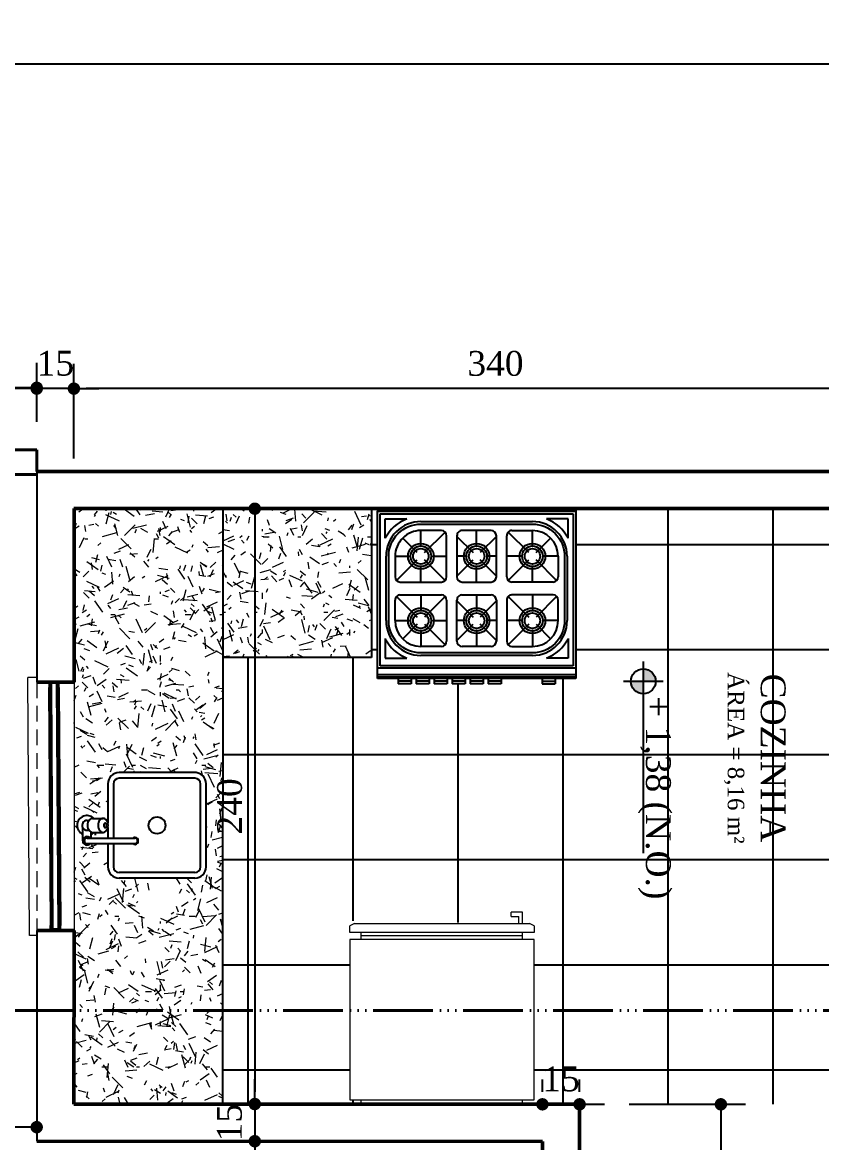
# Model space of a CAD drawing. Header units: centimetres. Extents: x -48696 to 156237, y -5617 to 29024.
# Drawn here: x 80342.6 to 80664.9, y 15266.9 to 15718.5 of the extents above; entities that cross this region are included whole.
import ezdxf

# ---------------------------------------------------------------- set-up
doc = ezdxf.new("R2010")
doc.units = ezdxf.units.CM
doc.linetypes.add('ACAD_ISO06W100', pattern=[36, 24, -3, 0, -3, 0, -3, 0, -3])
doc.linetypes.add('HIDDEN', pattern=[9.525, 6.35, -3.175])
for name, color, linetype in [('ACESSORIOS', 2, 'Continuous'), ('COZ', 3, 'Continuous'), ('COZINHA', 2, 'Continuous'), ('Hachuria - Moveis', 1, 'Continuous'), ('PAREDES', 5, 'Continuous'), ('Piso', 55, 'Continuous'), ('PN010', 1, 'Continuous'), ('Portas-Cotas', 2, 'Continuous'), ('Texto', 2, 'Continuous')]:
    doc.layers.add(name, color=color, linetype=linetype)
for name, color, linetype, lineweight in [('Corte Planta', 4, 'ACAD_ISO06W100', 40), ('Hachura', 1, 'Continuous', 9), ('Nível Fachada', 7, 'Continuous', 70), ('Parede Baixa', 5, 'Continuous', 50), ('Pilares Sub-solo', 7, 'Continuous', 70), ('Portas - Janelas', 2, 'Continuous', 20), ('Projeção Janela', 15, 'HIDDEN', 9)]:
    doc.layers.add(name, color=color, linetype=linetype, lineweight=lineweight)
doc.styles.add('Valéria', font='romantic.ttf', dxfattribs={"height": 10})
doc.dimstyles.new('Cota - 50', dxfattribs={"dimtxt": 10, "dimasz": 5, "dimexe": 10, "dimexo": 20, "dimgap": 5, "dimtad": 1, "dimtxsty": 'Valéria', "dimblk": 'DOT', "dimcen": 0, "dimclrd": 12, "dimclre": 12, "dimclrt": 2, "dimazin": 2, "dimtfac": 1, "dimtix": 1, "dimtmove": 0, "dimatfit": 3, "dimldrblk": 'DOT', "dimfxl": 1, "dimarcsym": 0})

# ---------------------------------------------------------------- blocks, each defined once
blk = doc.blocks.new('Pia Bancada Planta 01')
at = {"layer": 'COZ', "color": 2}
for p, q in [((0.435, 0.1875), (0.165, 0.1875)), ((0.435, 0.1675), (0.165, 0.1675)), ((0.125, 0.1475), (0.125, 0.0074)), ((0.145, 0.1475), (0.145, -0.045)), ((0.455, -0.1475), (0.455, 0.1475)), ((0.475, -0.1475), (0.475, 0.1475)), ((0.0509, 0.0175), (0.0579, 0.0175)), ((0.0705, 0.025), (0.1081, 0.025)), ((0.0359, -0.055), (0.0359, -0.0115)), ((0.0509, -0.0175), (0.0579, -0.0175)), ((0.0659, -0.045), (0.0659, -0.0241)), ((0.0705, -0.025), (0.1081, -0.025)), ((0.125, -0.0074), (0.125, -0.045)), ((0.0509, -0.045), (0.2209, -0.045)), ((0.0509, -0.065), (0.2209, -0.065)), ((0.125, -0.065), (0.125, -0.1475)), ((0.145, -0.065), (0.145, -0.1475)), ((0.435, -0.1675), (0.165, -0.1675)), ((0.435, -0.1875), (0.165, -0.1875))]:
    blk.add_line(p, q, dxfattribs=at)
blk.add_lwpolyline([(0.0705, 0.025, 0.133256), (0.0641, 0.0233, 0.106756), (0.058, 0.0177, 0.082828), (0.0543, 0.0099, 0.071352), (0.0528, 0, 0.071352), (0.0543, -0.0099, 0.082828), (0.058, -0.0177, 0.106756), (0.0641, -0.0233, 0.133256), (0.0705, -0.025, 0.133256)], format="xyb", dxfattribs=at)
for points in [[(0.1081, -0.025, 0.133256), (0.1145, -0.0233, 0.106756), (0.1206, -0.0177, 0.082828), (0.1244, -0.0099, 0.071352), (0.1258, 0, 0.071352), (0.1244, 0.0099, 0.082828), (0.1206, 0.0177, 0.106756), (0.1145, 0.0233, 0.133256), (0.1081, 0.025, 0.133256), (0.1017, 0.0233, 0.106756), (0.0956, 0.0177, 0.082828), (0.0919, 0.0099, 0.071352), (0.0904, 0, 0.071352), (0.0919, -0.0099, 0.082828), (0.0956, -0.0177, 0.106756), (0.1017, -0.0233, 0.133256)], [(0.1156, 0.0075, 0.133256), (0.1137, 0.007, 0.106756), (0.1119, 0.0053, 0.082828), (0.1107, 0.003, 0.071352), (0.1103, 0, 0.071352), (0.1107, -0.003, 0.082828), (0.1119, -0.0053, 0.106756), (0.1137, -0.007, 0.133256), (0.1156, -0.0075, 0.133256), (0.1175, -0.007, 0.106756), (0.1194, -0.0053, 0.082828), (0.1205, -0.003, 0.071352), (0.1209, 0, 0.071352), (0.1205, 0.003, 0.082828), (0.1194, 0.0053, 0.106756), (0.1175, 0.007, 0.133256)]]:
    blk.add_lwpolyline(points, format="xyb", close=True, dxfattribs=at)
blk.add_circle((0.3, 0), 0.03, dxfattribs=at)
for centre, radius, start, end in [((0.165, 0.1475), 0.04, 90, 180), ((0.165, 0.1475), 0.02, 90, 180), ((0.435, 0.1475), 0.04, 0, 90), ((0.435, 0.1475), 0.02, 0, 90), ((0.0509, 0), 0.035, 45.5847, 244.6231), ((0.0509, 0), 0.0175, 90, 204.62), ((0.0259, -0.0115), 0.01, 0, 24.62), ((0.0509, 0), 0.0175, 211.0027, 270), ((0.0509, 0), 0.035, 295.3769, 314.4153), ((0.0509, -0.055), 0.015, 41.8103, 318.1897), ((0.0509, -0.055), 0.01, 90.0002, 270.0002), ((0.2209, -0.055), 0.0125, 233.1301, 126.8699), ((0.2209, -0.055), 0.01, 270.0001, 90.0001), ((0.165, -0.1475), 0.04, 180, 270), ((0.165, -0.1475), 0.02, 180, 270), ((0.435, -0.1475), 0.04, 270, 0), ((0.435, -0.1475), 0.02, 270, 360)]:
    blk.add_arc(centre, radius, start, end, dxfattribs=at)
blk = doc.blocks.new('6-PL')
at = {"layer": 'COZINHA'}
h = blk.add_hatch(color=1, dxfattribs=at)
h.dxf.hatch_style = 1
h.paths.add_polyline_path([(-69, -3), (-69, -4), (-64, -4), (-64, -3)])
h.paths.add_polyline_path([(-17, -3), (-17, -4), (-12, -4), (-12, -3)])
at = {"layer": 'COZINHA', "color": 15}
for p, q in [((-79, -3), (-69, -3)), ((-79, -3), (-79, -4)), ((-64, -3), (-17, -3)), ((-12, -3), (-2, -3)), ((-2, -3), (-2, -4)), ((-76, -7), (-67.64, -7)), ((-76, -14.51), (-76, -7)), ((-5, -7), (-13.36, -7)), ((-5, -14.51), (-5, -7)), ((-76, -53.49), (-76, -61)), ((-5, -53.49), (-5, -61)), ((-76, -61), (-67.64, -61)), ((-5, -61), (-13.36, -61)), ((-2, -67.5), (-79, -67.5)), ((-2, -68.5), (-79, -68.5))]:
    blk.add_line(p, q, dxfattribs=at)
at = {"layer": 'COZINHA', "color": 1}
for p, q in [((-79, -4), (-2, -4)), ((-69, -3), (-64, -3)), ((-69, -3), (-69, -4)), ((-64, -3), (-64, -4)), ((-17, -3), (-12, -3)), ((-17, -3), (-17, -4)), ((-12, -3), (-12, -4)), ((-78, -5), (-3, -5)), ((-78, -64), (-78, -5)), ((-62.17, -8), (-18.83, -8)), ((-3, -5), (-3, -64)), ((-62.17, -17.5), (-62.17, -11.5)), ((-54.17, -11.5), (-62.17, -11.5)), ((-60.75, -20.09), (-52.75, -12.09)), ((-34.83, -11.5), (-46.17, -11.5)), ((-40.5, -17.5), (-40.5, -11.5)), ((-20.25, -20.09), (-28.25, -12.09)), ((-26.83, -11.5), (-18.83, -11.5)), ((-18.83, -17.5), (-18.83, -11.5)), ((-63.58, -20.09), (-69.24, -14.43)), ((-52.17, -29.5), (-52.17, -13.5)), ((-48.17, -13.5), (-48.17, -29.5)), ((-48.17, -13.83), (-41.91, -20.09)), ((-32.83, -13.83), (-39.09, -20.09)), ((-32.83, -29.5), (-32.83, -13.5)), ((-28.83, -29.5), (-28.83, -13.5)), ((-17.42, -20.09), (-11.76, -14.43)), ((-75.67, -46.5), (-75.67, -21.5)), ((-72.17, -21.5), (-72.17, -29.5)), ((-72.17, -21.5), (-66.17, -21.5)), ((-58.17, -21.5), (-52.17, -21.5)), ((-44.5, -21.5), (-48.17, -21.5)), ((-32.83, -21.5), (-36.5, -21.5)), ((-22.83, -21.5), (-28.83, -21.5)), ((-8.83, -21.5), (-14.83, -21.5)), ((-8.83, -21.5), (-8.83, -29.5)), ((-5.33, -21.5), (-5.33, -46.5)), ((-71.58, -30.91), (-63.58, -22.91)), ((-62.17, -31.5), (-62.17, -25.5)), ((-52.75, -30.91), (-60.75, -22.91)), ((-48.17, -29.17), (-41.91, -22.91)), ((-40.5, -31.5), (-40.5, -25.5)), ((-32.83, -29.17), (-39.09, -22.91)), ((-28.25, -30.91), (-20.25, -22.91)), ((-18.83, -31.5), (-18.83, -25.5)), ((-9.42, -30.91), (-17.42, -22.91)), ((-70.17, -31.5), (-54.17, -31.5)), ((-46.17, -31.5), (-34.83, -31.5)), ((-10.83, -31.5), (-26.83, -31.5)), ((-72.17, -46.5), (-72.17, -38.5)), ((-71.58, -37.09), (-63.58, -45.09)), ((-70.17, -36.5), (-54.17, -36.5)), ((-62.17, -36.5), (-62.17, -42.5)), ((-52.75, -37.09), (-60.75, -45.09)), ((-52.17, -38.5), (-52.17, -54.5)), ((-48.17, -54.5), (-48.17, -38.5)), ((-48.17, -38.83), (-41.91, -45.09)), ((-46.17, -36.5), (-34.83, -36.5)), ((-40.5, -36.5), (-40.5, -42.5)), ((-32.83, -38.83), (-39.09, -45.09)), ((-32.83, -38.5), (-32.83, -54.5)), ((-28.83, -38.5), (-28.83, -54.5)), ((-28.25, -37.09), (-20.25, -45.09)), ((-10.83, -36.5), (-26.83, -36.5)), ((-18.83, -36.5), (-18.83, -42.5)), ((-9.42, -37.09), (-17.42, -45.09)), ((-8.83, -46.5), (-8.83, -38.5)), ((-72.17, -46.5), (-66.17, -46.5)), ((-58.17, -46.5), (-52.17, -46.5)), ((-44.5, -46.5), (-48.17, -46.5)), ((-32.83, -46.5), (-36.5, -46.5)), ((-22.83, -46.5), (-28.83, -46.5)), ((-8.83, -46.5), (-14.83, -46.5)), ((-63.58, -47.91), (-69.24, -53.57)), ((-62.17, -50.5), (-62.17, -56.5)), ((-60.75, -47.91), (-52.75, -55.91)), ((-48.17, -54.17), (-41.91, -47.91)), ((-40.5, -50.5), (-40.5, -56.5)), ((-32.83, -54.17), (-39.09, -47.91)), ((-20.25, -47.91), (-28.25, -55.91)), ((-18.83, -50.5), (-18.83, -56.5)), ((-17.42, -47.91), (-11.76, -53.57)), ((-54.17, -56.5), (-62.17, -56.5)), ((-34.83, -56.5), (-46.17, -56.5)), ((-26.83, -56.5), (-18.83, -56.5)), ((-18.83, -60), (-62.17, -60)), ((-3, -64), (-78, -64)), ((-66, -70), (-71, -70)), ((-59, -70), (-64, -70)), ((-52, -70), (-57, -70)), ((-45, -70), (-50, -70)), ((-38, -70), (-43, -70)), ((-31, -70), (-36, -70)), ((-15, -70), (-10, -70))]:
    blk.add_line(p, q, dxfattribs=at)
at = {"layer": 'COZINHA', "color": 2}
for p, q in [((-79, -69), (-79, -4)), ((-2, -4), (-2, -69)), ((-2, -65), (-79, -65)), ((-2, -69), (-79, -69)), ((-71, -69), (-71, -71)), ((-66, -69), (-66, -71)), ((-64, -69), (-64, -71)), ((-64, -69), (-64, -71)), ((-59, -69), (-59, -71)), ((-57, -69), (-57, -71)), ((-52, -69), (-52, -71)), ((-50, -69), (-50, -71)), ((-45, -69), (-45, -71)), ((-43, -69), (-43, -71)), ((-38, -69), (-38, -71)), ((-36, -69), (-36, -71)), ((-31, -69), (-31, -71)), ((-15, -69), (-15, -71)), ((-10, -69), (-10, -71)), ((-66, -71), (-71, -71)), ((-59, -71), (-64, -71)), ((-52, -71), (-57, -71)), ((-45, -71), (-50, -71)), ((-38, -71), (-43, -71)), ((-31, -71), (-36, -71)), ((-15, -71), (-10, -71))]:
    blk.add_line(p, q, dxfattribs=at)
at = {"layer": 'COZINHA', "color": 15}
blk.add_lwpolyline([(-62.17, -59, -0.414214), (-74.67, -46.5), (-74.67, -21.5, -0.414214), (-62.17, -9), (-18.83, -9, -0.414214), (-6.33, -21.5), (-6.33, -46.5, -0.414214), (-18.83, -59)], format="xyb", close=True, dxfattribs=at)
for centre in [(-62.17, -21.5), (-40.5, -21.5), (-18.83, -21.5), (-62.17, -46.5), (-40.5, -46.5), (-18.83, -46.5)]:
    blk.add_circle(centre, 5, dxfattribs=at)
at = {"layer": 'COZINHA', "color": 1}
for centre, radius in [((-62.17, -21.5), 4), ((-62.17, -21.5), 3), ((-40.5, -21.5), 4), ((-40.5, -21.5), 3), ((-18.83, -21.5), 4), ((-18.83, -21.5), 3), ((-62.17, -46.5), 4), ((-62.17, -46.5), 3), ((-40.5, -46.5), 4), ((-40.5, -46.5), 3), ((-18.83, -46.5), 4), ((-18.83, -46.5), 3)]:
    blk.add_circle(centre, radius, dxfattribs=at)
at = {"layer": 'COZINHA', "color": 15}
for centre, start, end in [((-62.17, -21.5), 110.6935, 153.1857), ((-18.83, -21.5), 26.8143, 69.3065), ((-62.17, -46.5), 206.8143, 249.3065), ((-18.83, -46.5), 290.6935, 333.1857)]:
    blk.add_arc(centre, 15.5, start, end, dxfattribs=at)
at = {"layer": 'COZINHA', "color": 1}
for centre, radius, start, end in [((-62.17, -21.5), 13.5, 90, 180), ((-18.83, -21.5), 13.5, 0, 90), ((-62.17, -21.5), 10, 90, 180), ((-54.17, -13.5), 2, 0, 90), ((-46.17, -13.5), 2, 90, 180), ((-34.83, -13.5), 2, 0, 90), ((-26.83, -13.5), 2, 90, 180), ((-18.83, -21.5), 10, 0, 90), ((-70.17, -29.5), 2, 180, 270), ((-54.17, -29.5), 2, 270, 0), ((-46.17, -29.5), 2, 180, 270), ((-34.83, -29.5), 2, 270, 0), ((-26.83, -29.5), 2, 180, 270), ((-10.83, -29.5), 2, 270, 0), ((-70.17, -38.5), 2, 90, 180), ((-54.17, -38.5), 2, 0, 90), ((-46.17, -38.5), 2, 90, 180), ((-34.83, -38.5), 2, 0, 90), ((-26.83, -38.5), 2, 90, 180), ((-10.83, -38.5), 2, 0, 90), ((-62.17, -46.5), 13.5, 180, 270), ((-62.17, -46.5), 10, 180, 270), ((-18.83, -46.5), 13.5, 270, 0), ((-18.83, -46.5), 10, 270, 0), ((-54.17, -54.5), 2, 270, 0), ((-46.17, -54.5), 2, 180, 270), ((-34.83, -54.5), 2, 270, 0), ((-26.83, -54.5), 2, 180, 270)]:
    blk.add_arc(centre, radius, start, end, dxfattribs=at)
blk = doc.blocks.new('Fogão 6 Planta 04')
at = {"layer": 'PAREDES', "xscale": -1}
blk.add_blockref('6-PL', (340.76, 314.37), dxfattribs=at)
blk = doc.blocks.new('gel')
at = {"layer": 'Hachura'}
for p, q in [((33132.79, 7050.49), (33203.79, 7050.49)), ((33132.79, 7050.49), (33132.79, 7048.49)), ((33203.79, 7050.49), (33203.79, 7048.49)), ((33208.79, 7048.49), (33127.79, 7048.49)), ((33127.79, 7048.49), (33127.79, 6977.99)), ((33208.79, 7039.49), (33208.79, 7048.49)), ((33208.79, 6977.99), (33208.79, 7039.49)), ((33127.79, 6977.99), (33132.79, 6977.99)), ((33132.79, 6977.99), (33203.79, 6977.99)), ((33132.79, 6977.99), (33132.79, 6974.99)), ((33132.79, 6976.49), (33203.79, 6976.49)), ((33203.79, 6977.99), (33208.79, 6977.99)), ((33203.79, 6977.99), (33203.79, 6974.99)), ((33127.79, 6971.99), (33127.79, 6974.99)), ((33127.79, 6974.99), (33208.79, 6974.99)), ((33127.79, 6971.99), (33129.79, 6970.99)), ((33206.79, 6970.99), (33129.79, 6970.99)), ((33134.51, 6970.99), (33134.51, 6967.99)), ((33206.79, 6970.99), (33208.79, 6971.99)), ((33208.79, 6974.99), (33208.79, 6971.99)), ((33132.79, 6965.99), (33137.79, 6965.99)), ((33137.79, 6967.99), (33134.51, 6967.99)), ((33137.79, 6967.99), (33137.79, 6965.99))]:
    blk.add_line(p, q, dxfattribs=at)
blk.add_lwpolyline([(33132.81, 6970.99), (33132.79, 6968.99), (33132.79, 6965.99)], dxfattribs=at)
blk = doc.blocks.new('_Dot')
at = {"color": 0, "linetype": 'ByBlock', "lineweight": -2}
blk.add_line((-0.5, 0), (-1, 0), dxfattribs=at)
at = {"color": 0, "linetype": 'ByBlock', "const_width": 0.5}
blk.add_lwpolyline([(-0.25, 0, 1), (0.25, 0, 1)], format="xyb", close=True, dxfattribs=at)
blk = doc.blocks.new('*D1379')
at = {"color": 12, "lineweight": -2, "transparency": 16777216}
for p, q in [((80363.41, 15542.67), (80363.41, 15580.84)), ((80703.41, 15542.44), (80703.41, 15580.84)), ((80698.41, 15570.84), (80368.41, 15570.84))]:
    blk.add_line(p, q, dxfattribs=at)
at = {"layer": 'Defpoints', "color": 0, "transparency": 16777216}
for p in [(80363.41, 15570.84), (80363.41, 15522.67), (80703.41, 15522.44)]:
    blk.add_point(p, dxfattribs=at)
at = {"color": 12, "lineweight": -2, "transparency": 16777216, "xscale": 5, "yscale": 5, "zscale": 5, "rotation": 180}
blk.add_blockref('_Dot', (80363.41, 15570.84), dxfattribs=at)
at = {"color": 12, "lineweight": -2, "transparency": 16777216, "xscale": 5, "yscale": 5, "zscale": 5}
blk.add_blockref('_Dot', (80703.41, 15570.84), dxfattribs=at)
at = {"color": 2, "transparency": 16777216, "insert": (80533.41, 15580.95), "char_height": 10, "attachment_point": 5, "style": 'Valéria'}
blk.add_mtext('340', dxfattribs=at)
blk = doc.blocks.new('*D1433')
at = {"color": 12, "lineweight": -2, "transparency": 16777216}
for p, q in [((80348.41, 15557.47), (80348.41, 15580.84)), ((80363.41, 15542.67), (80363.41, 15580.84)), ((80343.41, 15570.84), (80338.41, 15570.84)), ((80363.41, 15570.84), (80348.41, 15570.84)), ((80368.41, 15570.84), (80373.41, 15570.84))]:
    blk.add_line(p, q, dxfattribs=at)
at = {"layer": 'Defpoints', "color": 0, "transparency": 16777216}
for p in [(80348.41, 15570.84), (80348.41, 15537.47), (80363.41, 15522.67)]:
    blk.add_point(p, dxfattribs=at)
at = {"color": 12, "lineweight": -2, "transparency": 16777216, "xscale": 5, "yscale": 5, "zscale": 5}
blk.add_blockref('_Dot', (80348.41, 15570.84), dxfattribs=at)
at = {"color": 12, "lineweight": -2, "transparency": 16777216, "xscale": 5, "yscale": 5, "zscale": 5, "rotation": 180}
blk.add_blockref('_Dot', (80363.41, 15570.84), dxfattribs=at)
at = {"color": 2, "transparency": 16777216, "insert": (80355.91, 15581.03), "char_height": 10, "attachment_point": 5, "style": 'Valéria'}
blk.add_mtext('15', dxfattribs=at)
blk = doc.blocks.new('*D1387')
at = {"color": 12, "lineweight": -2, "transparency": 16777216}
for p, q in [((80383.41, 15522.44), (80446.35, 15522.44)), ((80436.35, 15517.44), (80436.35, 15287.44)), ((80383.41, 15282.44), (80446.35, 15282.44))]:
    blk.add_line(p, q, dxfattribs=at)
at = {"layer": 'Defpoints', "color": 0, "transparency": 16777216}
for p in [(80363.41, 15522.44), (80363.41, 15282.44), (80436.35, 15282.44)]:
    blk.add_point(p, dxfattribs=at)
at = {"color": 12, "lineweight": -2, "transparency": 16777216, "xscale": 5, "yscale": 5, "zscale": 5}
for p, rotation in [((80436.35, 15522.44), 90), ((80436.35, 15282.44), 270)]:
    blk.add_blockref('_Dot', p, dxfattribs=dict(at, rotation=rotation))
at = {"color": 2, "transparency": 16777216, "insert": (80426.24, 15402.44), "char_height": 10, "attachment_point": 5, "rotation": 90, "style": 'Valéria'}
blk.add_mtext('240', dxfattribs=at)
blk = doc.blocks.new('*D1442')
at = {"color": 12, "lineweight": -2, "transparency": 16777216}
for p, q in [((80587.35, 15282.35), (80634.31, 15282.35)), ((80624.31, 15277.35), (80624.31, 14760.35)), ((80587.04, 14755.35), (80634.31, 14755.35))]:
    blk.add_line(p, q, dxfattribs=at)
at = {"layer": 'Defpoints', "color": 0, "transparency": 16777216}
for p in [(80567.35, 15282.35), (80567.04, 14755.35), (80624.31, 14755.35)]:
    blk.add_point(p, dxfattribs=at)
at = {"color": 12, "lineweight": -2, "transparency": 16777216, "xscale": 5, "yscale": 5, "zscale": 5}
for p, rotation in [((80624.31, 15282.35), 90), ((80624.31, 14755.35), 270)]:
    blk.add_blockref('_Dot', p, dxfattribs=dict(at, rotation=rotation))
at = {"color": 2, "transparency": 16777216, "insert": (80614.12, 15018.85), "char_height": 10, "attachment_point": 5, "rotation": 90, "style": 'Valéria'}
blk.add_mtext('527', dxfattribs=at)
blk = doc.blocks.new('*D1451')
at = {"color": 12, "lineweight": -2, "transparency": 16777216}
for p, q in [((80552.35, 15287.36), (80552.35, 15292.35)), ((80567.35, 15287.36), (80567.35, 15292.35)), ((80547.35, 15282.35), (80542.35, 15282.35)), ((80552.35, 15282.35), (80567.35, 15282.35)), ((80572.35, 15282.35), (80577.35, 15282.35))]:
    blk.add_line(p, q, dxfattribs=at)
at = {"layer": 'Defpoints', "color": 0, "transparency": 16777216}
for p in [(80567.35, 15282.35), (80552.35, 15267.36), (80567.35, 15267.36)]:
    blk.add_point(p, dxfattribs=at)
at = {"color": 12, "lineweight": -2, "transparency": 16777216, "xscale": 5, "yscale": 5, "zscale": 5}
blk.add_blockref('_Dot', (80552.35, 15282.35), dxfattribs=at)
at = {"color": 12, "lineweight": -2, "transparency": 16777216, "xscale": 5, "yscale": 5, "zscale": 5, "rotation": 180}
blk.add_blockref('_Dot', (80567.35, 15282.35), dxfattribs=at)
at = {"color": 2, "transparency": 16777216, "insert": (80559.85, 15292.54), "char_height": 10, "attachment_point": 5, "style": 'Valéria'}
blk.add_mtext('15', dxfattribs=at)
blk = doc.blocks.new('*D1456')
at = {"color": 12, "lineweight": -2, "transparency": 16777216}
for p, q in [((80436.35, 15287.47), (80436.35, 15292.47)), ((80383.41, 15282.47), (80446.35, 15282.47)), ((80436.35, 15282.47), (80436.35, 15267.47)), ((80383.41, 15267.47), (80446.35, 15267.47)), ((80436.35, 15262.47), (80436.35, 15257.47))]:
    blk.add_line(p, q, dxfattribs=at)
at = {"layer": 'Defpoints', "color": 0, "transparency": 16777216}
for p in [(80363.41, 15282.47), (80363.41, 15267.47), (80436.35, 15267.47)]:
    blk.add_point(p, dxfattribs=at)
at = {"color": 12, "lineweight": -2, "transparency": 16777216, "xscale": 5, "yscale": 5, "zscale": 5}
for p, rotation in [((80436.35, 15282.47), 270), ((80436.35, 15267.47), 90)]:
    blk.add_blockref('_Dot', p, dxfattribs=dict(at, rotation=rotation))
at = {"color": 2, "transparency": 16777216, "insert": (80426.16, 15274.97), "char_height": 10, "attachment_point": 5, "rotation": 90, "style": 'Valéria'}
blk.add_mtext('15', dxfattribs=at)
blk = doc.blocks.new('*D1407')
at = {"color": 12, "lineweight": -2, "transparency": 16777216}
for p, q in [((80368.4, 15267.48), (80446.35, 15267.48)), ((80436.35, 15262.48), (80436.35, 15192.48)), ((80368.35, 15187.48), (80446.35, 15187.48))]:
    blk.add_line(p, q, dxfattribs=at)
at = {"layer": 'Defpoints', "color": 0, "transparency": 16777216}
for p in [(80348.4, 15267.48), (80348.35, 15187.48), (80436.35, 15187.48)]:
    blk.add_point(p, dxfattribs=at)
at = {"color": 12, "lineweight": -2, "transparency": 16777216, "xscale": 5, "yscale": 5, "zscale": 5}
for p, rotation in [((80436.35, 15267.48), 90), ((80436.35, 15187.48), 270)]:
    blk.add_blockref('_Dot', p, dxfattribs=dict(at, rotation=rotation))
at = {"color": 2, "transparency": 16777216, "insert": (80426.24, 15227.48), "char_height": 10, "attachment_point": 5, "rotation": 90, "style": 'Valéria'}
blk.add_mtext('80', dxfattribs=at)
blk = doc.blocks.new('*D1408')
at = {"color": 12, "lineweight": -2, "transparency": 16777216}
for p, q in [((80298.4, 15287.51), (80298.4, 15283.14)), ((80348.4, 15287.48), (80348.4, 15283.14)), ((80343.4, 15273.14), (80303.4, 15273.14))]:
    blk.add_line(p, q, dxfattribs=at)
at = {"layer": 'Defpoints', "color": 0, "transparency": 16777216}
for p in [(80298.4, 15273.14), (80298.4, 15267.51), (80348.4, 15267.48)]:
    blk.add_point(p, dxfattribs=at)
at = {"color": 12, "lineweight": -2, "transparency": 16777216, "xscale": 5, "yscale": 5, "zscale": 5, "rotation": 180}
blk.add_blockref('_Dot', (80298.4, 15273.14), dxfattribs=at)
at = {"color": 12, "lineweight": -2, "transparency": 16777216, "xscale": 5, "yscale": 5, "zscale": 5}
blk.add_blockref('_Dot', (80348.4, 15273.14), dxfattribs=at)
at = {"color": 2, "transparency": 16777216, "insert": (80323.4, 15283.33), "char_height": 10, "attachment_point": 5, "style": 'Valéria'}
blk.add_mtext('50', dxfattribs=at)
blk = doc.blocks.new('*D1486')
at = {"color": 12, "lineweight": -2, "transparency": 16777216}
for p, q in [((79954.85, 15566.42), (79954.85, 15711.71)), ((82455.41, 15557.46), (82455.41, 15711.71)), ((79959.85, 15701.71), (82450.41, 15701.71))]:
    blk.add_line(p, q, dxfattribs=at)
at = {"layer": 'Defpoints', "color": 0, "transparency": 16777216}
for p in [(82455.41, 15701.71), (79954.85, 15546.42), (82455.41, 15537.46)]:
    blk.add_point(p, dxfattribs=at)
at = {"color": 12, "lineweight": -2, "transparency": 16777216, "xscale": 5, "yscale": 5, "zscale": 5, "rotation": 180}
blk.add_blockref('_Dot', (79954.85, 15701.71), dxfattribs=at)
at = {"color": 12, "lineweight": -2, "transparency": 16777216, "xscale": 5, "yscale": 5, "zscale": 5}
blk.add_blockref('_Dot', (82455.41, 15701.71), dxfattribs=at)
at = {"color": 2, "transparency": 16777216, "insert": (81205.13, 15711.91), "char_height": 10, "attachment_point": 5, "style": 'Valéria'}
blk.add_mtext('2500', dxfattribs=at)
blk = doc.blocks.new('*D1510')
at = {"color": 12, "lineweight": -2, "transparency": 16777216}
for p, q in [((79966.72, 15566.41), (79966.72, 15581.18)), ((80348.42, 15566.19), (80348.42, 15581.18)), ((80343.42, 15571.18), (79971.72, 15571.18))]:
    blk.add_line(p, q, dxfattribs=at)
at = {"layer": 'Defpoints', "color": 0, "transparency": 16777216}
for p in [(79966.72, 15571.18), (79966.72, 15546.41), (80348.42, 15546.19)]:
    blk.add_point(p, dxfattribs=at)
at = {"color": 12, "lineweight": -2, "transparency": 16777216, "xscale": 5, "yscale": 5, "zscale": 5, "rotation": 180}
blk.add_blockref('_Dot', (79966.72, 15571.18), dxfattribs=at)
at = {"color": 12, "lineweight": -2, "transparency": 16777216, "xscale": 5, "yscale": 5, "zscale": 5}
blk.add_blockref('_Dot', (80348.42, 15571.18), dxfattribs=at)
at = {"color": 2, "transparency": 16777216, "insert": (80157.57, 15581.28), "char_height": 10, "attachment_point": 5, "style": 'Valéria'}
blk.add_mtext('383', dxfattribs=at)

msp = doc.modelspace()

# ---------------------------------------------------------------- hatches: boundary and pattern name
h = msp.add_hatch()
h.set_pattern_fill('GRASS2', color=74, scale=15, angle=-90, pattern_type=2)
h.set_pattern_definition([(270, (68842.535, 5340.773), (15, -15), [2.25, -0.45, 0.6, -0.45, 2.25, -9]), (270, (68842.985, 5341.523), (15, -15), [1.5, -1.125, 2.25, -1.125, 1.5, -7.5]), (270, (68848.985, 5336.273), (15, -15), [1.875, -0.75, 1.875, -10.5]), (270, (68851.985, 5343.773), (15, -15), [0.75, -1.5, 0.75, -12]), (360, (68851.985, 5342.273), (15, 15), [1.35, -13.65]), (360, (68842.985, 5337.773), (15, 15), [1.5, -13.5]), (360, (68848.985, 5334.023), (15, 15), [1.5, -13.5]), (315, (68842.835, 5335.823), (15, -8e-15), [1.5, -19.713203]), (45, (68842.835, 5339.723), (8e-15, 15), [1.5, -19.713203]), (333.43495, (68842.9104, 5336.273), (15, -8e-10), [1.5, -32.04102]), (345.963757, (68842.9854, 5337.023), (15, -5e-10), [1.5, -60.346584]), (345.963757, (68848.9854, 5333.273), (15, -5e-10), [1.2, -60.646584]), (345.963757, (68851.9854, 5341.973), (15, -5e-10), [1.05, -60.796584]), (14.036243, (68842.9854, 5338.523), (15, 5e-10), [1.5, -60.346584]), (14.036243, (68848.9854, 5334.773), (15, 5e-10), [1.2, -60.646584]), (14.036243, (68851.9854, 5342.573), (15, 5e-10), [1.05, -60.796584]), (26.56505, (68842.9104, 5339.273), (15, 6e-09), [1.5, -32.041002])])
h.paths.add_polyline_path([(80377.08996, 15389.6907), (80377.08996, 15392.47419), (80376.32507, 15392.47419), (80375.86662, 15391.5908), (80374.44909, 15391.5908), (80371.03561, 15391.5908, -0.047372104), (80370.39144, 15391.20678), (80370.39144, 15389.6907)])
at = {"layer": 'Hachura', "transparency": 33554687}
h = msp.add_hatch(dxfattribs=at)
h.set_pattern_fill('TEXTURED', color=55, scale=40, angle=180, pattern_type=2)
h.set_pattern_definition([(180, (68813.435, 5326.073), (-17.6, -30.4), [1.6, -26.8, 1.2, -11.6, 2.4, -28.4]), (185, (68831.435, 5311.673), (-15.75017, -31.09103), [3.2, -26.8, 2.4, -11.6, 4.8, -28.4]), (190, (68821.035, 5309.673), (-10.75682, -38.045905), [2.8, -6.8, 3.6, -21.2, 2, -26.4]), (195, (68828.235, 5306.073), (-9.00093, -35.95474), [5.6, -6.8, 6, -21.2, 4.4, -26.4]), (200, (68825.035, 5322.473), (-17.796127, -29.4635), [3.2, -22, 2.8, -16.4, 2, -12.8]), (205, (68819.435, 5328.073), (-19.944628, -29.161135), [4.4, -22, 5.6, -16.4, 4.8, -12.8]), (210, (68813.435, 5324.873), (2.929234, -33.87358), [2, -13.2, 1.6, -19.6, 1.2, -26]), (215, (68831.435, 5339.273), (-2.97648, -39.68401), [4.4, -13.2, 3.2, -19.6, 2.4, -26]), (220, (68824.635, 5316.073), (-4.511456, -28.84938), [1.6, -17.6, 1.2, -11.2, 3.2, -20.4]), (225, (68824.635, 5330.473), (8.20244, -39.31514), [3.2, -17.6, 2.4, -11.2, 6, -20.4]), (230, (68818.635, 5330.473), (10.699715, -31.43113), [0.8, -14.8, 2, -24.4, 2.4, -12.4]), (240, (68817.435, 5327.673), (13.26307, -29.82769), [2, -16.4, 0.8, -19.2, 1.6, -14.8]), (245, (68831.835, 5327.673), (9.72655, -41.609064), [4.4, -16.4, 1.6, -19.2, 3.2, -14.8]), (250, (68821.835, 5332.473), (14.652303, -28.744913), [1.2, -7.6, 2.4, -12.8, 1.6, -17.6]), (255, (68836.235, 5336.073), (31.01116, -31.08549), [2.4, -7.6, 4.8, -12.8, 3.2, -17.6]), (260, (68819.835, 5308.873), (27.80871, -21.962593), [2.8, -17.6, 1.2, -20.8, 2.4, -19.6]), (265, (68816.235, 5337.673), (33.20336, -19.76909), [5.6, -17.6, 2.4, -20.8, 4.8, -19.6]), (270, (68817.435, 5326.073), (35.2, -14.8), [2.4, -12.4, 1.6, -24.4, 0.8, -24.8]), (275, (68831.835, 5311.673), (37.611, -26.021), [4.8, -12.4, 1.6, -24.4, 1.6, -24.8]), (280, (68823.835, 5313.673), (33.06286, -19.352705), [2.8, -15.6, 2.4, -12.8, 2.8, -29.2]), (285, (68816.635, 5306.473), (34.623746, -16.397444), [5.6, -15.6, 4.8, -12.8, 5.6, -29.2]), (290, (68826.635, 5336.473), (32.05871, -10.89215), [3.2, -10.4, 1.6, -21.2, 2.4, -23.2]), (295, (68805.035, 5336.473), (32.886033, -8.056603), [6, -10.4, 3.2, -21.2, 4.8, -23.2]), (300, (68837.435, 5331.673), (38.21999, -3.79897), [2, -26.8, 2.4, -12.4, 2.8, -16.4]), (305, (68833.835, 5328.073), (43.41948, -1.33749), [4.4, -26.8, 4.8, -12.4, 5.6, -16.4]), (310, (68828.635, 5340.473), (37.21437, -9.502144), [1.2, -8.8, 1.6, -17.2, 3.2, -22.4]), (315, (68825.035, 5336.873), (42.992092, -6.22254), [2.4, -8.8, 3.2, -17.2, 6, -22.4]), (320, (68840.635, 5308.473), (29.412914, 4.56076), [2.4, -14.4, 2.8, -12.4, 1.6, -16.8]), (325, (68824.635, 5333.673), (30.968367, 10.055855), [4.8, -14.4, 5.6, -12.4, 3.2, -16.8]), (330, (68807.435, 5342.873), (27.309996, 16.1023), [1.6, -11.2, 3.2, -24.8, 2.8, -22.8]), (335, (68811.035, 5320.873), (35.59079, 13.856973), [3.2, -11.2, 6, -24.8, 5.6, -22.8]), (340, (68833.835, 5320.473), (31.720143, 21.65716), [2.4, -16.8, 2, -15.2, 1.6, -24.4]), (345, (68837.435, 5334.873), (34.120974, 26.88492), [4.8, -16.8, 4.4, -15.2, 3.2, -24.4]), (350, (68831.435, 5330.073), (28.75254, 22.549755), [3.6, -13.2, 2.4, -18, 3.2, -17.6]), (355, (68813.435, 5312.073), (27.30531, 32.1425), [4.4, -13.2, 4.8, -18, 5.2, -17.6])])
h.paths.add_polyline_path([(80381.62329, 15373.5407, -0.414213562), (80377.08996, 15378.07403), (80377.08996, 15387.42403), (80369.95855, 15387.42403, -0.688500258), (80366.99144, 15388.55736), (80366.99144, 15391.20678, -1.181648871), (80371.46753, 15397.62403), (80375.17675, 15397.62403, -0.133256151), (80375.90441, 15397.42659, -0.10675627), (80376.59342, 15396.79416, -0.08282753), (80377.01922, 15395.91313, -0.017976758), (80377.08996, 15395.63493), (80377.08996, 15411.50736, -0.414213562), (80381.62329, 15416.0407), (80412.22329, 15416.0407, -0.414213562), (80416.75662, 15411.50736), (80416.75662, 15378.07403, -0.414213562), (80412.22329, 15373.5407)], flags=16)
h.paths.add_polyline_path([(80370.39144, 15389.6907), (80370.39144, 15392.05609, 0.093395814), (80370.91539, 15391.95736), (80371.46753, 15391.95736, -0.035749085), (80371.03561, 15391.5908), (80374.44909, 15391.5908), (80375.86662, 15391.5908), (80376.32507, 15392.47419), (80377.08996, 15392.47419), (80377.08996, 15389.6907)], flags=0)
h.paths.add_polyline_path([(80396.92329, 15398.1907, -1), (80396.92329, 15391.3907, -1)], flags=0)
h.paths.add_polyline_path([(80376.24505, 15393.99993, -0.133256151), (80376.02675, 15393.9407, -0.133256151), (80375.80845, 15393.99993, -0.10675627), (80375.60175, 15394.18965, -0.08282753), (80375.47401, 15394.45396, -0.071351749), (80375.42571, 15394.7907, -0.106526581), (80375.53913, 15395.28252, -0.155010419), (80375.80845, 15395.58146, -0.133256151), (80376.02675, 15395.6407, -0.133256151), (80376.24505, 15395.58146, -0.10675627), (80376.45175, 15395.39174, -0.08282753), (80376.57949, 15395.12743, -0.071351749), (80376.62779, 15394.7907, -0.106526581), (80376.51437, 15394.29887, -0.155010419)], flags=0)
h.paths.add_polyline_path([(80423.26905, 15282.46837), (80423.30398, 15342.35527), (80363.44025, 15342.35527), (80363.40532, 15282.46837)])
h.paths.add_polyline_path([(80423.30398, 15342.35527), (80423.40904, 15522.46837), (80363.40903, 15522.46837), (80363.36045, 15439.18837), (80363.30397, 15342.35527)])
h = msp.add_hatch(dxfattribs=at)
h.set_pattern_fill('TEXTURED', color=55, scale=40, angle=180, pattern_type=2)
h.set_pattern_definition([(180, (68678.54, -1148.253), (-17.6, -30.4), [1.6, -26.8, 1.2, -11.6, 2.4, -28.4]), (185, (68696.54, -1162.653), (-15.750172, -31.09103), [3.2, -26.8, 2.4, -11.6, 4.8, -28.4]), (190, (68686.14, -1164.653), (-10.75682, -38.045905), [2.8, -6.8, 3.6, -21.2, 2, -26.4]), (195, (68693.34, -1168.253), (-9.00093, -35.95474), [5.6, -6.8, 6, -21.2, 4.4, -26.4]), (200, (68690.14, -1151.853), (-17.796127, -29.4635), [3.2, -22, 2.8, -16.4, 2, -12.8]), (205, (68684.541, -1146.253), (-19.944628, -29.161135), [4.4, -22, 5.6, -16.4, 4.8, -12.8]), (210, (68678.54, -1149.453), (2.929234, -33.873582), [2, -13.2, 1.6, -19.6, 1.2, -26]), (215, (68696.54, -1135.053), (-2.976477, -39.68401), [4.4, -13.2, 3.2, -19.6, 2.4, -26]), (220, (68689.741, -1158.253), (-4.511456, -28.84938), [1.6, -17.6, 1.2, -11.2, 3.2, -20.4]), (225, (68689.74, -1143.853), (8.20244, -39.315137), [3.2, -17.6, 2.4, -11.2, 6, -20.4]), (230, (68683.74, -1143.853), (10.699715, -31.431133), [0.8, -14.8, 2, -24.4, 2.4, -12.4]), (240, (68682.54, -1146.653), (13.26307, -29.827688), [2, -16.4, 0.8, -19.2, 1.6, -14.8]), (245, (68696.94, -1146.653), (9.726552, -41.609064), [4.4, -16.4, 1.6, -19.2, 3.2, -14.8]), (250, (68686.94, -1141.853), (14.652303, -28.744913), [1.2, -7.6, 2.4, -12.8, 1.6, -17.6]), (255, (68701.34, -1138.253), (31.01116, -31.08549), [2.4, -7.6, 4.8, -12.8, 3.2, -17.6]), (260, (68684.94, -1165.453), (27.808713, -21.962593), [2.8, -17.6, 1.2, -20.8, 2.4, -19.6]), (265, (68681.34, -1136.653), (33.20336, -19.76909), [5.6, -17.6, 2.4, -20.8, 4.8, -19.6]), (270, (68682.54, -1148.253), (35.2, -14.8), [2.4, -12.4, 1.6, -24.4, 0.8, -24.8]), (275, (68696.94, -1162.653), (37.611, -26.021003), [4.8, -12.4, 1.6, -24.4, 1.6, -24.8]), (280, (68688.94, -1160.653), (33.06286, -19.352705), [2.8, -15.6, 2.4, -12.8, 2.8, -29.2]), (285, (68681.74, -1167.853), (34.623746, -16.397444), [5.6, -15.6, 4.8, -12.8, 5.6, -29.2]), (290, (68691.74, -1137.853), (32.058712, -10.892152), [3.2, -10.4, 1.6, -21.2, 2.4, -23.2]), (295, (68670.14, -1137.853), (32.886033, -8.056603), [6, -10.4, 3.2, -21.2, 4.8, -23.2]), (300, (68702.54, -1142.653), (38.219993, -3.79897), [2, -26.8, 2.4, -12.4, 2.8, -16.4]), (305, (68698.94, -1146.253), (43.41948, -1.337493), [4.4, -26.8, 4.8, -12.4, 5.6, -16.4]), (310, (68693.74, -1133.853), (37.21437, -9.502144), [1.2, -8.8, 1.6, -17.2, 3.2, -22.4]), (315, (68690.14, -1137.453), (42.992092, -6.22254), [2.4, -8.8, 3.2, -17.2, 6, -22.4]), (320, (68705.74, -1165.853), (29.412914, 4.560758), [2.4, -14.4, 2.8, -12.4, 1.6, -16.8]), (325, (68689.74, -1140.653), (30.968367, 10.055855), [4.8, -14.4, 5.6, -12.4, 3.2, -16.8]), (330, (68672.54, -1131.453), (27.309996, 16.1023), [1.6, -11.2, 3.2, -24.8, 2.8, -22.8]), (335, (68676.14, -1153.453), (35.59079, 13.856973), [3.2, -11.2, 6, -24.8, 5.6, -22.8]), (340, (68698.94, -1153.853), (31.720143, 21.65716), [2.4, -16.8, 2, -15.2, 1.6, -24.4]), (345, (68702.54, -1139.453), (34.120974, 26.884924), [4.8, -16.8, 4.4, -15.2, 3.2, -24.4]), (350, (68696.54, -1144.253), (28.75254, 22.549755), [3.6, -13.2, 2.4, -18, 3.2, -17.6]), (355, (68678.54, -1162.253), (27.30531, 32.1425), [4.4, -13.2, 4.8, -18, 5.2, -17.6])])
h.paths.add_polyline_path([(80423.40904, 15522.46837), (80423.37404, 15462.46838), (80483.37403, 15462.43339), (80483.40905, 15522.46837)])
at = {"layer": 'Piso'}
h = msp.add_hatch(dxfattribs=at)
h.set_pattern_fill('ANSI37', color=256, scale=13.333333, angle=-45)
h.set_pattern_definition([(360, (68707.34, -1129.053), (3e-14, 42.33333), []), (90, (68707.34, -1129.053), (-42.33333, 3e-14), [])])
edge = h.paths.add_edge_path()
edge.add_line((80703.41056, 15522.46837), (80565.78541, 15522.46837))
edge.add_line((80565.78541, 15522.46837), (80565.78541, 15453.96037))
edge.add_line((80565.78541, 15453.96037), (80557.48141, 15453.96037))
edge.add_line((80557.48141, 15453.96037), (80557.48141, 15451.88437))
edge.add_line((80557.48141, 15451.88437), (80494.16341, 15451.88437))
edge.add_line((80494.16341, 15451.88437), (80494.16341, 15453.96037))
edge.add_line((80494.16341, 15453.96037), (80485.85941, 15453.96037))
edge.add_line((80485.85941, 15453.96037), (80485.85941, 15522.46837))
edge.add_line((80485.85941, 15522.46837), (80483.40905, 15522.4698))
edge.add_line((80483.40905, 15522.4698), (80483.37403, 15462.43339))
edge.add_line((80483.37403, 15462.43339), (80423.37404, 15462.46838))
edge.add_line((80423.37404, 15462.46838), (80423.37404, 15282.43339))
edge.add_line((80423.37404, 15282.43339), (80479.2891, 15282.43339))
edge.add_line((80479.2891, 15282.43339), (80479.2891, 15284.21306))
edge.add_line((80479.2891, 15284.21306), (80474.70577, 15284.21306))
edge.add_line((80474.70577, 15284.21306), (80474.70577, 15356.26856))
edge.add_line((80474.70577, 15356.26856), (80542.80054, 15355.25472))
edge.add_line((80542.80054, 15355.25472), (80542.80054, 15358.00472))
edge.add_line((80542.80054, 15358.00472), (80539.7891, 15358.00472))
edge.add_line((80539.7891, 15358.00472), (80539.7891, 15359.83806))
edge.add_line((80539.7891, 15359.83806), (80544.37244, 15359.83806))
edge.add_line((80544.37244, 15359.83806), (80544.37244, 15355.25472))
edge.add_line((80544.37244, 15355.25472), (80548.95577, 15355.25472))
edge.add_line((80548.95577, 15355.25472), (80548.95577, 15282.34942))
edge.add_line((80548.95577, 15282.34942), (80703.0451, 15282.34942))
edge.add_line((80703.0451, 15282.34942), (80703.41054, 15522.43885))
at = {"layer": 'Portas - Janelas'}
h = msp.add_hatch(color=256, dxfattribs=at)
edge = h.paths.add_edge_path()
edge.add_arc((80593.01711, 15452.8402), 5, 0, 90)
edge.add_line((80593.01711, 15457.8402), (80593.01711, 15452.8402))
edge.add_line((80593.01711, 15452.8402), (80598.01711, 15452.8402))
edge = h.paths.add_edge_path()
edge.add_arc((80593.01711, 15452.8402), 5, 180, 270)
edge.add_line((80593.01711, 15447.8402), (80593.01711, 15452.8402))
edge.add_line((80593.01711, 15452.8402), (80588.01711, 15452.8402))

# ---------------------------------------------------------------- linework, layer by layer
at = {"color": 5}
for p, q in [((80348.41406, 15537.46837), (80348.41406, 15452.47275)), ((80348.41406, 15352.47273), (80348.41406, 15267.47711))]:
    msp.add_line(p, q, dxfattribs=at)
at = {"layer": 'ACESSORIOS'}
for p, q in [((80423.40904, 15522.46837), (80423.26903, 15282.43346)), ((80483.40903, 15522.43338), (80483.37403, 15462.43339)), ((80483.37403, 15462.43339), (80423.37404, 15462.46838))]:
    msp.add_line(p, q, dxfattribs=at)
at = {"layer": 'Corte Planta', "color": 4}
for p, q in [((80348.41915, 15546.18551), (79954.85244, 15546.41506)), ((80348.41332, 15536.18551), (79965.15992, 15536.40905))]:
    msp.add_line(p, q, dxfattribs=at)
at = {"layer": 'Corte Planta'}
for p, q in [((80348.41915, 15546.18551), (80348.41915, 15537.46837)), ((82831.33159, 15320.11087), (79772.79762, 15320.11087))]:
    msp.add_line(p, q, dxfattribs=at)
at = {"layer": 'Hachura'}
for p, q in [((80353.30102, 15452.42776), (80353.31409, 15450.40064)), ((80357.301, 15452.44229), (80357.31401, 15450.42644)), ((80356.80434, 15451.92319), (80353.80441, 15451.90383)), ((80353.80441, 15451.90383), (80353.81408, 15450.40386)), ((80354.3044, 15451.90706), (80354.94309, 15352.90912)), ((80356.30435, 15451.91996), (80356.94305, 15352.92202)), ((80356.80434, 15451.92319), (80356.81402, 15450.42322))]:
    msp.add_line(p, q, dxfattribs=at)
at = {"layer": 'Hachuria - Moveis'}
for p, q in [((80353.94617, 15352.42944), (80353.93344, 15354.40264)), ((80354.4431, 15352.90589), (80354.43343, 15354.40586)), ((80357.44304, 15352.92525), (80354.4431, 15352.90589)), ((80357.44304, 15352.92525), (80357.43336, 15354.42522)), ((80357.94616, 15352.44398), (80357.93335, 15354.42844))]:
    msp.add_line(p, q, dxfattribs=at)
msp.add_circle((80593.01711, 15452.8402), 5, dxfattribs=at)
at = {"layer": 'Parede Baixa'}
for p, q in [((82193.41239, 15537.46837), (80348.41406, 15537.46837)), ((80703.41056, 15522.46837), (80363.40532, 15522.46837)), ((80348.41406, 15452.47275), (80363.50447, 15452.46395)), ((80348.3849, 15352.47275), (80363.44614, 15352.46397)), ((80363.40532, 15282.46837), (80567.34663, 15282.34942)), ((80567.34663, 15282.34942), (80567.35177, 15257.34942)), ((80348.39657, 15267.47712), (80552.34972, 15267.35817)), ((80552.34972, 15267.35817), (80552.35177, 15257.35816))]:
    msp.add_line(p, q, dxfattribs=at)
at = {"layer": 'Parede Baixa', "color": 5}
for p, q in [((80363.5453, 15522.46837), (80363.50447, 15452.46395)), ((80363.44614, 15352.46397), (80363.40532, 15282.46837))]:
    msp.add_line(p, q, dxfattribs=at)
at = {"layer": 'Piso'}
for p, q in [((80353.31409, 15450.40064), (80353.93344, 15354.40264)), ((80353.81408, 15450.40386), (80354.43343, 15354.40586)), ((80356.81402, 15450.42322), (80357.43336, 15354.42522)), ((80357.31401, 15450.42644), (80357.93335, 15354.42844))]:
    msp.add_line(p, q, dxfattribs=at)
at = {"layer": 'PN010'}
for p, q in [((80593.01711, 15460.8402), (80593.01711, 15383.61045)), ((80601.01711, 15452.8402), (80585.01711, 15452.8402))]:
    msp.add_line(p, q, dxfattribs=at)
at = {"layer": 'Portas - Janelas'}
for p, q in [((80348.50558, 15454.3697), (80344.78846, 15454.34572)), ((80345.45942, 15350.34788), (80344.78846, 15454.34572)), ((80363.50447, 15452.46395), (80363.44614, 15352.46397)), ((80348.44492, 15350.36714), (80345.45942, 15350.34788))]:
    msp.add_line(p, q, dxfattribs=at)
at = {"layer": 'Projeção Janela'}
msp.add_line((80348.50447, 15452.4727), (80348.44614, 15352.47271), dxfattribs=at)

# ---------------------------------------------------------------- block references
at = {"layer": 'Nível Fachada', "xscale": 113.3333333333333, "yscale": 113.3333333333333, "zscale": 113.3333333333333}
msp.add_blockref('Pia Bancada Planta 01', (80362.92329, 15394.7907), dxfattribs=at)
at = {"layer": 'Parede Baixa', "xscale": -1.038, "yscale": 1.038, "zscale": 1.038}
msp.add_blockref('Fogão 6 Planta 04', (80921.57298, 15199.26121), dxfattribs=at)
at = {"layer": 'Pilares Sub-solo', "xscale": 0.9166666666666667, "yscale": 0.9166666666666667, "zscale": 0.9166666666666667, "rotation": 179.9999999999998}
msp.add_blockref('gel', (110916.09702, 21745.33026), dxfattribs=at)

# ---------------------------------------------------------------- texts
at = {"layer": 'Portas-Cotas', "insert": (80650.41899, 15421.98102), "char_height": 10, "attachment_point": 2, "rotation": 270, "style": 'Valéria'}
msp.add_mtext('COZINHA\\P{\\H0.6667x;ÁREA = 8,16 m²}', dxfattribs=at)
at = {"layer": 'Texto', "insert": (80604.12362, 15446.87672), "char_height": 10, "attachment_point": 1, "rotation": 270, "style": 'Valéria'}
msp.add_mtext('+ 1,38 (N.O.)', dxfattribs=at)

# ---------------------------------------------------------------- dimensions: what is measured, and where the dimension line sits
for base, p1, p2, text, picture, middle in [((82455.40803, 15701.71474), (79954.85244, 15546.41506), (82455.40803, 15537.46027), '2500', '*D1486', (81205.13023, 15711.90705)), ((79966.71928, 15571.18137), (80348.41915, 15546.18551), (79966.71928, 15546.40814), '383', '*D1510', (80157.56921, 15581.28492))]:
    dim = msp.add_linear_dim(base=base, p1=p1, p2=p2, text=text, dimstyle='Cota - 50', override={"dimtxsty": 'Valéria'})
    dim.commit()
    dim.dimension.update_dxf_attribs({"geometry": picture, "text_midpoint": middle})
for base, p1, p2, override, picture, middle in [((80348.41406, 15570.84059), (80363.41062, 15522.66668), (80348.41406, 15537.46837), {"dimtxsty": 'Valéria', "dimtmove": 1}, '*D1433', (80355.91234, 15581.0329)), ((80363.41062, 15570.84059), (80703.41054, 15522.43885), (80363.41062, 15522.66668), {"dimtxsty": 'Valéria'}, '*D1379', (80533.41058, 15580.95153)), ((80567.34972, 15282.34942), (80552.34972, 15267.35817), (80567.34972, 15267.35817), {"dimtxsty": 'Valéria'}, '*D1451', (80559.84972, 15292.54173)), ((80298.39658, 15273.13567), (80348.39657, 15267.47712), (80298.39658, 15267.50629), {"dimtxsty": 'Valéria'}, '*D1408', (80323.39658, 15283.32797))]:
    dim = msp.add_linear_dim(base=base, p1=p1, p2=p2, dimstyle='Cota - 50', override=override)
    dim.commit()
    dim.dimension.update_dxf_attribs({"geometry": picture, "text_midpoint": middle})
for base, p1, p2, picture, middle in [((80436.35129, 15282.43885), (80363.40532, 15522.43885), (80363.40532, 15282.43885), '*D1387', (80426.24034, 15402.43885)), ((80436.35129, 15267.46837), (80363.40532, 15282.46837), (80363.40532, 15267.46837), '*D1456', (80426.15898, 15274.96837)), ((80624.31033, 14755.34951), (80567.34663, 15282.34942), (80567.03926, 14755.34951), '*D1442', (80614.11803, 15018.84947)), ((80436.35129, 15187.47714), (80348.39657, 15267.47712), (80348.34991, 15187.47714), '*D1407', (80426.24034, 15227.47713))]:
    dim = msp.add_linear_dim(base=base, p1=p1, p2=p2, angle=270, dimstyle='Cota - 50', override={"dimtxsty": 'Valéria'})
    dim.commit()
    dim.dimension.update_dxf_attribs({"geometry": picture, "text_midpoint": middle})

doc.saveas('drawing.dxf')
